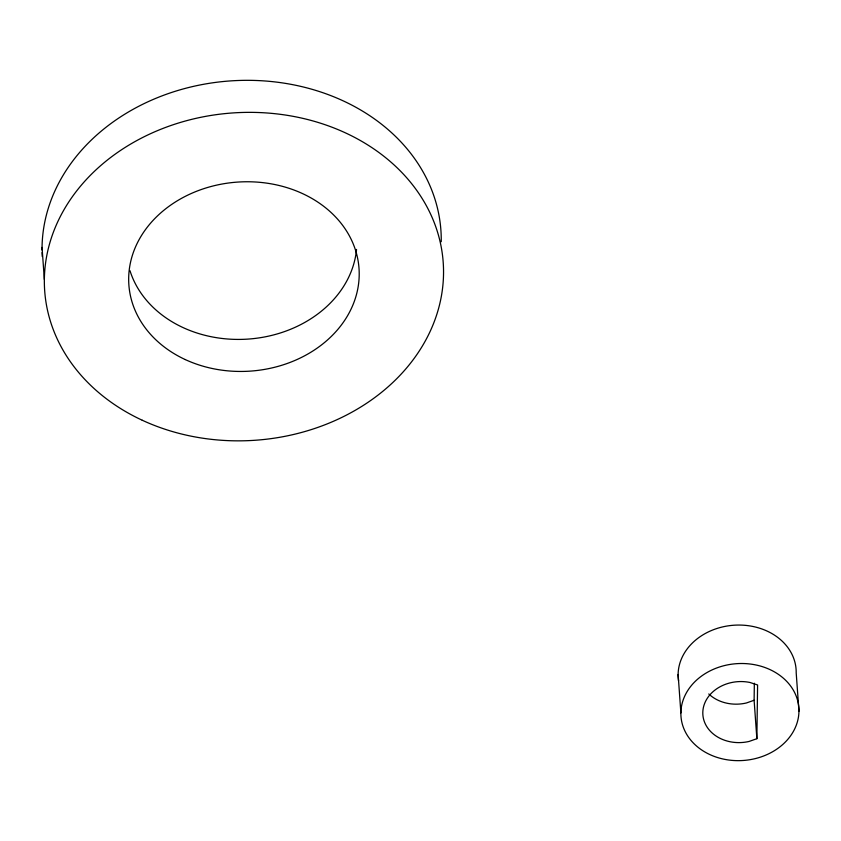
<?xml version="1.0" encoding="UTF-8"?>
<svg xmlns="http://www.w3.org/2000/svg" width="841" height="841" viewBox="0 0 841 841"><rect width="100%" height="100%" fill="white"/><g stroke="black" fill="none" stroke-linecap="round" stroke-linejoin="round"><path stroke-width="1.26" d="M756.868 738.703L757.594 684.973L749.909 682.461A37.141 30.497 -4.1 0 0 702.803 712.611A37.141 30.497 -4.1 0 0 749.121 741.436L756.868 738.703L754.114 700.259L754.345 683.228M754.114 700.259L746.366 702.992A37.141 30.497 -4.1 0 1 708.774 693.962M798.95 711.244A59.091 48.515 -4.1 0 0 710.96 670.435A59.091 48.515 -4.1 0 0 709.836 754.566A59.091 48.515 -4.1 0 0 798.95 711.244L796.196 672.8A59.091 48.515 -4.1 0 0 733.951 625.22A59.091 48.515 -4.1 0 0 678.54 680.811M678.119 674.482L680.884 712.916M42.05 247.401L44.342 279.443M356.542 249.441A115.364 94.728 -4.1 0 1 251.501 338.807A115.364 94.728 -4.1 0 1 129.987 270.697M42.229 256.463A199.769 164.048 -4.1 0 1 42.082 252.573M42.039 249.987A199.769 164.048 -4.1 0 1 242.282 80.379A199.769 164.048 -4.1 0 1 441.241 241.735M185.209 359.549A115.364 94.728 -4.1 0 0 359.202 274.965A115.364 94.728 -4.1 0 0 187.417 195.291A115.364 94.728 -4.1 0 0 185.209 359.549M142.234 420.237A199.769 164.048 -4.1 0 0 443.533 273.767A199.769 164.048 -4.1 0 0 146.05 135.8A199.769 164.048 -4.1 0 0 142.234 420.237"/></g></svg>
